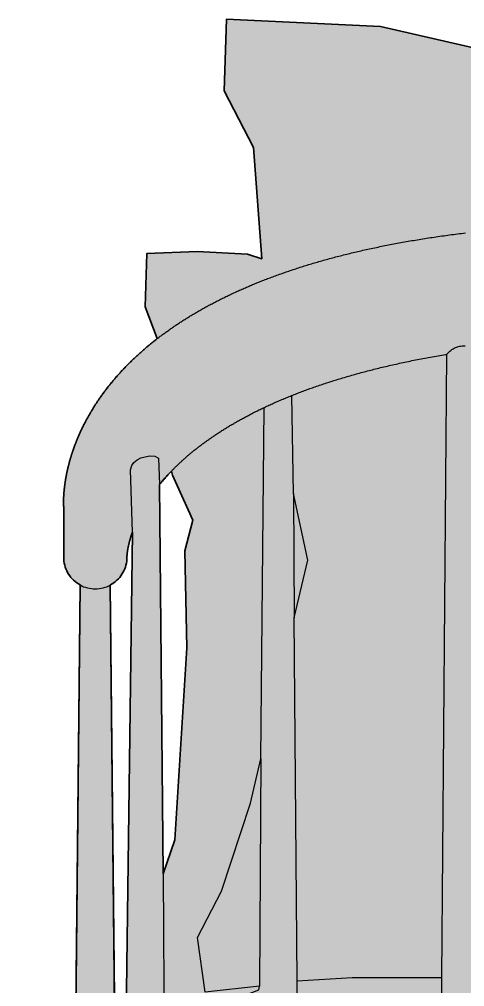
# Model space of a CAD drawing. Header units: millimetres. Extents: x 0 to 2215, y -1124 to 763.
# Drawn here: x 80.5 to 255.9, y -738 to -356.6 of the extents above; entities that cross this region are included whole.
import ezdxf

# ---------------------------------------------------------------- set-up
doc = ezdxf.new("R2010")
doc.units = ezdxf.units.MM
doc.layers.add('Blocks', color=7, linetype='Continuous')
doc.layers.add('Blocks$Fill', color=7, linetype='Continuous', true_color=0xffffff)
doc.layers.add('Blocks$Inner', color=7, linetype='Continuous', lineweight=25, true_color=0x007f00)
doc.layers.add('Blocks$Outline', color=7, linetype='Continuous', lineweight=35, true_color=0xff3f3f)

# ---------------------------------------------------------------- blocks, each defined once
blk = doc.blocks.new('Fly SC1 Sofa Back')
at = {"layer": 'Blocks$Fill'}
h = blk.add_hatch(color=256, dxfattribs=at)
h.paths.add_polyline_path([(877.12, 721.12), (876.15, 747.62), (846.97, 747.62), (816.94, 745.8), (753.54, 728.21), (698.24, 739.38), (617.11, 747.9), (541.28, 740.91), (516.28, 744.13), (460.7, 743.29), (440.45, 739.52), (418.11, 730.58), (396.04, 739.8), (372.58, 740.22), (334.88, 741.05), (276.64, 747.62), (222.76, 759.9), (162.08, 762.77), (161.24, 734.56), (172.79, 712.27), (176.02, 668.36), (170.34, 670.19), (150.59, 671.17), (130.65, 670.38), (130.1, 649.4), (134.81, 636.87), (134.5, 636.63), (131.02, 633.82), (128.03, 631.22), (125.22, 628.62), (122.59, 626.01), (120.14, 623.41), (117.85, 620.81), (115.72, 618.22), (113.75, 615.65), (111.93, 613.1), (110.26, 610.57), (108.72, 608.08), (107.31, 605.62), (106.03, 603.21), (104.87, 600.84), (103.73, 598.31), (102.73, 595.85), (101.84, 593.47), (101.01, 590.98), (100.3, 588.59), (99.67, 586.14), (99.15, 583.83), (98.75, 581.68), (98.42, 579.54), (98.17, 577.48), (98.01, 575.66), (97.92, 573.91), (97.89, 572.45), (97.91, 571.39), (97.94, 570.73), (97.94, 570.71), (97.94, 570.69), (97.95, 570.6), (97.95, 550.67), (97.97, 549.88), (98.05, 549.1), (98.17, 548.33), (98.34, 547.57), (98.56, 546.82), (98.82, 546.08), (99.13, 545.36), (99.49, 544.66), (99.89, 543.99), (100.33, 543.34), (100.81, 542.72), (101.33, 542.14), (101.88, 541.58), (102.47, 541.07), (103.08, 540.59), (103.73, 540.15), (104.41, 539.75), (104.49, 539.7), (101.44, 239.23), (80.51, 239.23), (80.48, 239.23), (80.5, 238.35), (80.53, 237.45), (80.6, 236.55), (80.69, 235.65), (80.8, 234.74), (80.94, 233.82), (81.12, 232.9), (81.32, 231.98), (81.54, 231.05), (81.8, 230.12), (82.09, 229.19), (82.41, 228.26), (82.76, 227.33), (83.13, 226.4), (83.54, 225.48), (83.98, 224.56), (84.45, 223.64), (84.95, 222.73), (85.49, 221.82), (86.05, 220.92), (86.64, 220.03), (87.27, 219.15), (87.92, 218.28), (88.61, 217.42), (89.32, 216.57), (90.06, 215.73), (90.83, 214.91), (92.45, 213.31), (93.3, 212.54), (94.18, 211.78), (95.08, 211.04), (96, 210.32), (96.95, 209.62), (97.92, 208.94), (98.91, 208.28), (99.91, 207.64), (100.94, 207.03), (101.99, 206.43), (103.05, 205.86), (104.12, 205.32), (105.21, 204.79), (106.31, 204.29), (107.43, 203.82), (108.55, 203.37), (109.68, 202.94), (110.82, 202.54), (111.97, 202.17), (113.12, 201.81), (114.28, 201.49), (115.44, 201.18), (116.6, 200.91), (117.76, 200.65), (118.93, 200.42), (120.09, 200.21), (121.25, 200.03), (122.4, 199.87), (123.55, 199.74), (124.7, 199.62), (125.84, 199.53), (126.97, 199.46), (128.09, 199.41), (129.21, 199.38), (130.31, 199.37), (157.7, 199.37), (169.5, 2.68), (169.52, 2.58), (169.53, 2.47), (169.55, 2.37), (169.57, 2.27), (169.6, 2.17), (169.63, 2.07), (169.66, 1.98), (169.7, 1.88), (169.74, 1.78), (169.78, 1.69), (169.83, 1.6), (169.88, 1.51), (169.93, 1.42), (169.99, 1.33), (170.04, 1.25), (170.11, 1.16), (170.17, 1.08), (170.24, 1), (170.31, 0.93), (170.38, 0.85), (170.45, 0.78), (170.53, 0.71), (170.61, 0.65), (170.69, 0.58), (170.77, 0.52), (170.86, 0.47), (170.95, 0.41), (171.04, 0.36), (171.13, 0.31), (171.22, 0.27), (171.32, 0.23), (171.41, 0.19), (171.51, 0.15), (171.61, 0.12), (171.71, 0.09), (171.81, 0.07), (171.91, 0.04), (172.01, 0.03), (172.11, 0.01), (172.21, 0), (172.32, -0.01), (172.42, -0.01), (172.52, -0.01), (172.63, -0.01), (172.73, 0), (182.62, 0), (190.89, 0), (192.52, 0), (192.62, -0.01), (192.72, -0.01), (192.83, -0.01), (192.93, -0.01), (193.03, 0), (193.13, 0.01), (193.24, 0.03), (193.34, 0.04), (193.44, 0.07), (193.54, 0.09), (193.64, 0.12), (193.74, 0.15), (193.83, 0.19), (193.93, 0.23), (194.02, 0.27), (194.12, 0.31), (194.21, 0.36), (194.3, 0.41), (194.39, 0.47), (194.47, 0.52), (194.56, 0.58), (194.64, 0.65), (194.72, 0.71), (194.79, 0.78), (194.87, 0.85), (194.94, 0.93), (195.01, 1), (195.08, 1.08), (195.14, 1.16), (195.2, 1.25), (195.26, 1.33), (195.32, 1.42), (195.37, 1.51), (195.42, 1.6), (195.46, 1.69), (195.51, 1.78), (195.55, 1.88), (195.58, 1.98), (195.62, 2.07), (195.65, 2.17), (195.67, 2.27), (195.69, 2.37), (195.71, 2.47), (195.73, 2.58), (195.74, 2.68), (195.75, 2.78), (195.75, 2.88), (207.54, 199.37), (230.2, 199.37), (241.99, 2.78), (242, 2.68), (242.01, 2.58), (242.03, 2.47), (242.04, 2.37), (242.07, 2.27), (242.09, 2.17), (242.12, 2.07), (242.16, 1.98), (242.19, 1.88), (242.23, 1.78), (242.28, 1.69), (242.32, 1.6), (242.37, 1.51), (242.42, 1.42), (242.48, 1.33), (242.54, 1.25), (242.6, 1.16), (242.66, 1.08), (242.73, 1), (242.8, 0.93), (242.87, 0.85), (242.95, 0.78), (243.02, 0.71), (243.1, 0.65), (243.18, 0.58), (243.27, 0.52), (243.35, 0.47), (243.44, 0.41), (243.53, 0.36), (243.62, 0.31), (243.71, 0.27), (243.81, 0.23), (243.9, 0.19), (244, 0.15), (244.1, 0.12), (244.2, 0.09), (244.3, 0.07), (244.4, 0.04), (244.5, 0.03), (244.6, 0.01), (244.71, 0), (244.81, -0.01), (244.91, -0.01), (245.02, -0.01), (245.12, -0.01), (245.22, 0), (255.12, 0), (263.38, 0), (265.01, 0), (265.11, -0.01), (265.22, -0.01), (265.32, -0.01), (265.42, -0.01), (265.52, 0), (265.63, 0.01), (265.73, 0.03), (265.83, 0.04), (265.93, 0.07), (266.03, 0.09), (266.13, 0.12), (266.23, 0.15), (266.33, 0.19), (266.42, 0.23), (266.52, 0.27), (266.61, 0.31), (266.7, 0.36), (266.79, 0.41), (266.88, 0.47), (266.96, 0.52), (267.05, 0.58), (267.13, 0.65), (267.21, 0.71), (267.29, 0.78), (267.36, 0.85), (267.43, 0.93), (267.5, 1), (267.57, 1.08), (267.63, 1.16), (267.7, 1.25), (267.75, 1.33), (267.81, 1.42), (267.86, 1.51), (267.91, 1.6), (267.96, 1.69), (268, 1.78), (268.04, 1.88), (268.08, 1.98), (268.11, 2.07), (268.14, 2.17), (268.16, 2.27), (268.19, 2.37), (268.21, 2.47), (268.22, 2.58), (268.23, 2.68), (268.24, 2.78), (280.04, 199.37), (752.99, 199.37), (764.79, 2.68), (764.8, 2.58), (764.82, 2.47), (764.84, 2.37), (764.86, 2.27), (764.89, 2.17), (764.92, 2.07), (764.95, 1.98), (764.99, 1.88), (765.03, 1.78), (765.07, 1.69), (765.11, 1.6), (765.16, 1.51), (765.22, 1.42), (765.27, 1.33), (765.33, 1.25), (765.39, 1.16), (765.46, 1.08), (765.52, 1), (765.59, 0.93), (765.66, 0.85), (765.74, 0.78), (765.82, 0.71), (765.89, 0.65), (765.98, 0.58), (766.06, 0.52), (766.15, 0.47), (766.23, 0.41), (766.32, 0.36), (766.41, 0.31), (766.51, 0.27), (766.6, 0.23), (766.7, 0.19), (766.79, 0.15), (766.89, 0.12), (766.99, 0.09), (767.09, 0.07), (767.19, 0.04), (767.3, 0.03), (767.4, 0.01), (767.5, 0), (767.6, -0.01), (767.71, -0.01), (767.81, -0.01), (767.91, -0.01), (768.02, 0), (777.91, 0), (786.17, 0), (787.8, 0), (787.91, -0.01), (788.01, -0.01), (788.11, -0.01), (788.22, -0.01), (788.32, 0), (788.42, 0.01), (788.52, 0.03), (788.62, 0.04), (788.73, 0.07), (788.83, 0.09), (788.92, 0.12), (789.02, 0.15), (789.12, 0.19), (789.22, 0.23), (789.31, 0.27), (789.4, 0.31), (789.49, 0.36), (789.58, 0.41), (789.67, 0.47), (789.76, 0.52), (789.84, 0.58), (789.92, 0.65), (790, 0.71), (790.08, 0.78), (790.15, 0.85), (790.23, 0.93), (790.3, 1), (790.36, 1.08), (790.43, 1.16), (790.49, 1.25), (790.55, 1.33), (790.6, 1.42), (790.65, 1.51), (790.7, 1.6), (790.75, 1.69), (790.79, 1.78), (790.83, 1.88), (790.87, 1.98), (790.9, 2.07), (790.93, 2.17), (790.96, 2.27), (790.98, 2.37), (791, 2.47), (791.02, 2.58), (791.03, 2.68), (791.04, 2.78), (802.83, 199.37), (826.4, 199.37), (838.2, 2.68), (838.22, 2.58), (838.23, 2.47), (838.25, 2.37), (838.27, 2.27), (838.3, 2.17), (838.33, 2.07), (838.36, 1.98), (838.4, 1.88), (838.44, 1.78), (838.48, 1.69), (838.53, 1.6), (838.58, 1.51), (838.63, 1.42), (838.68, 1.33), (838.74, 1.25), (838.8, 1.16), (838.87, 1.08), (838.94, 1), (839.01, 0.93), (839.08, 0.85), (839.15, 0.78), (839.23, 0.71), (839.31, 0.65), (839.39, 0.58), (839.47, 0.52), (839.56, 0.47), (839.65, 0.41), (839.74, 0.36), (839.83, 0.31), (839.92, 0.27), (840.02, 0.23), (840.11, 0.19), (840.21, 0.15), (840.31, 0.12), (840.41, 0.09), (840.51, 0.07), (840.61, 0.04), (840.71, 0.03), (840.81, 0.01), (840.91, 0), (841.02, -0.01), (841.12, -0.01), (841.22, -0.01), (841.33, -0.01), (841.43, 0), (843.06, 0), (859.59, 0), (861.22, 0), (861.32, -0.01), (861.42, -0.01), (861.53, -0.01), (861.63, -0.01), (861.73, 0), (861.83, 0.01), (861.94, 0.03), (862.04, 0.04), (862.14, 0.07), (862.24, 0.09), (862.34, 0.12), (862.44, 0.15), (862.53, 0.19), (862.63, 0.23), (862.72, 0.27), (862.82, 0.31), (862.91, 0.36), (863, 0.41), (863.08, 0.47), (863.17, 0.52), (863.25, 0.58), (863.34, 0.65), (863.42, 0.71), (863.49, 0.78), (863.57, 0.85), (863.64, 0.93), (863.71, 1), (863.78, 1.08), (863.84, 1.16), (863.9, 1.25), (863.96, 1.33), (864.02, 1.42), (864.07, 1.51), (864.12, 1.6), (864.16, 1.69), (864.21, 1.78), (864.25, 1.88), (864.28, 1.98), (864.31, 2.07), (864.34, 2.17), (864.37, 2.27), (864.39, 2.37), (864.41, 2.47), (864.43, 2.58), (864.44, 2.68), (864.45, 2.78), (864.45, 2.88), (876.24, 199.37), (904.94, 199.41), (906.07, 199.46), (907.2, 199.53), (908.34, 199.62), (909.48, 199.74), (910.64, 199.87), (911.79, 200.03), (912.95, 200.21), (914.11, 200.42), (915.27, 200.65), (916.43, 200.91), (917.6, 201.18), (918.76, 201.49), (919.91, 201.81), (921.07, 202.17), (922.21, 202.54), (923.35, 202.94), (924.49, 203.37), (925.61, 203.82), (926.72, 204.29), (927.83, 204.79), (928.91, 205.32), (929.99, 205.86), (931.05, 206.43), (932.1, 207.03), (933.12, 207.64), (934.13, 208.28), (935.12, 208.94), (936.09, 209.62), (937.03, 210.32), (937.96, 211.04), (938.86, 211.78), (939.73, 212.54), (940.58, 213.31), (941.41, 214.1), (942.21, 214.91), (942.98, 215.73), (943.72, 216.57), (944.43, 217.42), (945.11, 218.28), (945.77, 219.15), (946.39, 220.03), (946.99, 220.92), (947.55, 221.82), (948.08, 222.73), (948.58, 223.64), (949.05, 224.56), (949.49, 225.48), (949.9, 226.4), (950.28, 227.33), (950.63, 228.26), (950.95, 229.19), (951.23, 230.12), (951.49, 231.05), (951.72, 231.98), (951.92, 232.9), (952.09, 233.82), (952.24, 234.74), (952.35, 235.65), (952.44, 236.55), (952.5, 237.45), (952.54, 238.35), (952.55, 239.23), (931.6, 239.23), (928.54, 539.7), (928.63, 539.75), (929.31, 540.15), (929.95, 540.59), (930.57, 541.07), (931.16, 541.58), (931.71, 542.14), (932.23, 542.72), (932.71, 543.34), (933.15, 543.99), (933.55, 544.66), (933.9, 545.36), (934.21, 546.08), (934.48, 546.82), (934.7, 547.57), (934.87, 548.33), (934.99, 549.1), (935.06, 549.88), (935.09, 550.67), (935.09, 570.61), (935.11, 570.97), (935.14, 571.68), (935.14, 572.94), (935.1, 574.37), (935, 576.09), (934.83, 577.85), (934.56, 579.95), (934.21, 582.13), (933.78, 584.32), (933.24, 586.66), (932.58, 589.13), (931.91, 591.36), (931.06, 593.86), (930.15, 596.26), (929.12, 598.73), (927.97, 601.26), (926.67, 603.86), (925.36, 606.29), (923.91, 608.76), (922.34, 611.26), (920.62, 613.79), (918.76, 616.35), (916.75, 618.92), (914.58, 621.52), (912.25, 624.12), (909.74, 626.72), (907.07, 629.33), (904.21, 631.93), (901.17, 634.52), (897.93, 637.1), (894.5, 639.65), (890.86, 642.18), (886.65, 644.91), (882.18, 647.59), (877.45, 650.23), (872.02, 653.02), (866.25, 655.73), (860.15, 658.37), (857.71, 659.36), (866.24, 696.65), (873.65, 713.92), (876.12, 719.4), (876.53, 720.22), (876.84, 720.79), (876.9, 720.89), (876.96, 720.98), (877, 721.04), (877.02, 721.07), (877.03, 721.08), (877.04, 721.09), (877.05, 721.1), (877.05, 721.1), (877.05, 721.1), (877.05, 721.1), (877.06, 721.1), (877.06, 721.1), (877.06, 721.1), (877.06, 721.1), (877.06, 721.1), (877.06, 721.1), (877.06, 721.11), (877.06, 721.11), (877.06, 721.11), (877.07, 721.11), (877.07, 721.11), (877.07, 721.11), (877.07, 721.11), (877.07, 721.11), (877.07, 721.11), (877.07, 721.11), (877.08, 721.11), (877.08, 721.11), (877.08, 721.12), (877.08, 721.12), (877.08, 721.12), (877.08, 721.12), (877.08, 721.12), (877.08, 721.12), (877.09, 721.12), (877.09, 721.12), (877.09, 721.12), (877.09, 721.12), (877.09, 721.12), (877.09, 721.12), (877.09, 721.12), (877.09, 721.12), (877.09, 721.12), (877.1, 721.12), (877.1, 721.12), (877.1, 721.12), (877.1, 721.12), (877.1, 721.12), (877.1, 721.12), (877.1, 721.12), (877.1, 721.12), (877.1, 721.12), (877.1, 721.12), (877.1, 721.12), (877.1, 721.12), (877.11, 721.12), (877.11, 721.12), (877.11, 721.12), (877.11, 721.12), (877.11, 721.12)], flags=0)
h.paths.add_polyline_path([(894.25, 239.23), (859.31, 239.23), (859.47, 241.59), (879.74, 248.41), (894.37, 263.21)], flags=0)
h.paths.add_polyline_path([(910.17, 550.68), (910.17, 550.68), (910.17, 550.67), (910.2, 549.88), (910.27, 549.1), (910.39, 548.33), (910.56, 547.57), (910.78, 546.82), (911.05, 546.08), (911.36, 545.36), (911.71, 544.66), (912.11, 543.99), (912.55, 543.34), (913.03, 542.72), (913.55, 542.14), (914.1, 541.58), (914.69, 541.07), (915.31, 540.59), (915.96, 540.15), (916.63, 539.75), (916.72, 539.7), (913.66, 239.23), (912.18, 239.23), (908.04, 560.6), (908.52, 559.15), (908.98, 557.58), (909.32, 556.26), (909.59, 555.06), (909.8, 553.99), (909.96, 552.99), (910.07, 552.09), (910.14, 551.4), (910.16, 550.99), (910.17, 550.76), (910.17, 550.74), (910.17, 550.73), (910.17, 550.7)], flags=0)
h.paths.add_polyline_path([(857.3, 529.95), (856.12, 609.72), (861.49, 607.06), (866.22, 604.5), (870.28, 602.13), (874.09, 599.74), (877.64, 597.34), (880.95, 594.92), (883.76, 592.73), (886.38, 590.53), (888.83, 588.35), (891.1, 586.18), (893.2, 584.03), (895.14, 581.9), (896.93, 579.8), (897.27, 579.39), (897.41, 579.23), (895.22, 354.96), (880.11, 369.51), (879.98, 373.56), (891.73, 372.65), (894.11, 374.05), (892.29, 392.48), (888.52, 406.45), (875.67, 435.22), (863.8, 498.75), (858.49, 527.1)], flags=0)
h.paths.add_polyline_path([(116.32, 539.7), (116.41, 539.75), (117.08, 540.15), (117.73, 540.59), (118.35, 541.07), (118.93, 541.58), (119.49, 542.14), (120.01, 542.72), (120.48, 543.34), (120.92, 543.99), (121.32, 544.66), (121.68, 545.36), (121.99, 546.08), (122.25, 546.82), (122.47, 547.57), (122.64, 548.33), (122.77, 549.1), (122.84, 549.88), (122.86, 550.67), (122.86, 550.68), (122.86, 550.71), (122.86, 550.73), (122.86, 550.74), (122.88, 551.05), (122.92, 551.59), (123, 552.34), (123.14, 553.39), (123.33, 554.46), (123.58, 555.7), (123.92, 557.09), (124.31, 558.48), (124.79, 559.99), (124.93, 560.42), (125, 560.57), (120.85, 239.23), (119.38, 239.23)], flags=0)
h.paths.add_polyline_path([(140.46, 584.67), (140.82, 583.01), (148.82, 565.24), (145.66, 553.19), (146.41, 514.91), (141.79, 439.22), (137.16, 425.81), (135.66, 579.34), (135.94, 579.59), (136.11, 579.8), (137.9, 581.9), (139.84, 584.03), (140.25, 584.46)], flags=0)
h.paths.add_polyline_path([(138.52, 259.53), (149.77, 248.24), (173.87, 240.94), (173.72, 239.23), (138.79, 239.23)], flags=0)
at = {"layer": 'Blocks$Inner'}
for p, q in [((188.53, 575.82), (188.82, 526.84)), ((122.86, 550.74), (122.86, 550.76)), ((101.44, 239.23), (104.49, 539.7)), ((119.38, 239.23), (116.32, 539.7)), ((245.94, 239.23), (247, 384.96))]:
    blk.add_line(p, q, dxfattribs=at)
for points in [[(134.81, 636.87), (130.1, 649.4), (130.65, 670.38), (150.59, 671.17), (170.34, 670.19), (176.02, 668.36), (172.79, 712.27), (161.24, 734.56), (162.08, 762.77), (222.76, 759.9), (276.64, 747.62), (334.88, 741.05), (372.58, 740.22), (396.04, 739.8), (418.11, 730.58), (440.45, 739.52), (460.7, 743.29), (516.28, 744.13), (541.28, 740.91), (617.11, 747.9)], [(97.94, 570.75), (97.94, 570.77), (97.94, 570.79), (97.93, 570.81), (97.93, 570.83), (97.93, 570.86), (97.93, 570.89), (97.93, 570.91), (97.93, 570.94), (97.92, 570.97), (97.92, 571.01), (97.92, 571.04), (97.92, 571.07), (97.92, 571.11), (97.92, 571.14), (97.92, 571.18), (97.91, 571.22), (97.91, 571.26), (97.91, 571.3), (97.91, 571.35), (97.91, 571.39), (97.91, 571.43), (97.9, 571.48), (97.9, 571.53), (97.9, 571.58), (97.9, 571.63), (97.9, 571.68), (97.9, 571.73), (97.9, 571.78), (97.9, 571.84), (97.9, 571.89), (97.89, 571.95), (97.89, 572.01), (97.89, 572.07), (97.89, 572.13), (97.89, 572.19), (97.89, 572.25), (97.89, 572.32), (97.89, 572.38), (97.89, 572.45), (97.89, 572.51), (97.89, 572.58), (97.89, 572.65), (97.89, 572.72), (97.89, 572.8), (97.89, 572.87), (97.89, 572.94), (97.9, 573.02), (97.9, 573.09), (97.9, 573.17), (97.9, 573.25), (97.9, 573.33), (97.9, 573.41), (97.9, 573.49), (97.91, 573.57), (97.91, 573.66), (97.91, 573.74), (97.91, 573.83), (97.92, 573.91), (97.92, 574), (97.92, 574.09), (97.93, 574.18), (97.93, 574.27), (97.94, 574.37), (97.94, 574.46), (97.94, 574.55), (97.95, 574.65), (97.95, 574.75), (97.96, 574.84), (97.96, 574.94), (97.97, 575.04), (97.98, 575.14), (97.98, 575.24), (97.99, 575.35), (98, 575.45), (98, 575.55), (98.01, 575.66), (98.02, 575.77), (98.02, 575.87), (98.03, 575.98), (98.04, 576.09), (98.05, 576.2), (98.06, 576.31), (98.07, 576.43), (98.08, 576.54), (98.09, 576.65), (98.1, 576.77), (98.11, 576.88), (98.12, 577), (98.13, 577.12), (98.14, 577.24), (98.15, 577.36), (98.17, 577.48), (98.18, 577.6), (98.19, 577.73), (98.21, 577.85), (98.22, 577.97), (98.23, 578.1), (98.25, 578.23), (98.26, 578.35), (98.28, 578.48), (98.29, 578.61), (98.31, 578.74), (98.33, 578.87), (98.34, 579), (98.36, 579.14), (98.38, 579.27), (98.4, 579.41), (98.42, 579.54), (98.43, 579.68), (98.45, 579.81), (98.47, 579.95), (98.49, 580.09), (98.51, 580.23), (98.53, 580.37), (98.56, 580.51), (98.58, 580.66), (98.6, 580.8), (98.62, 580.94), (98.65, 581.09), (98.67, 581.23), (98.7, 581.38), (98.72, 581.53), (98.75, 581.68), (98.77, 581.82), (98.8, 581.97), (98.82, 582.13), (98.85, 582.28), (98.88, 582.43), (98.91, 582.58), (98.94, 582.74), (98.97, 582.89), (99, 583.05), (99.03, 583.2), (99.06, 583.36), (99.09, 583.52), (99.12, 583.67), (99.15, 583.83), (99.19, 583.99), (99.22, 584.15), (99.25, 584.32), (99.29, 584.48), (99.32, 584.64), (99.36, 584.81), (99.4, 584.97), (99.43, 585.14), (99.47, 585.3), (99.51, 585.47), (99.55, 585.64), (99.59, 585.8), (99.63, 585.97), (99.67, 586.14), (99.71, 586.31), (99.75, 586.48), (99.79, 586.66), (99.84, 586.83), (99.88, 587), (99.92, 587.17), (99.97, 587.35), (100.02, 587.52), (100.06, 587.7), (100.11, 587.88), (100.16, 588.05), (100.2, 588.23), (100.25, 588.41), (100.3, 588.59), (100.35, 588.77), (100.4, 588.95), (100.46, 589.13), (100.51, 589.31), (100.56, 589.5), (100.61, 589.68), (100.67, 589.86), (100.72, 590.05), (100.78, 590.23), (100.84, 590.42), (100.89, 590.6), (100.95, 590.79), (101.01, 590.98), (101.07, 591.17), (101.13, 591.36), (101.19, 591.54), (101.25, 591.73), (101.32, 591.92), (101.38, 592.12), (101.44, 592.31), (101.51, 592.5), (101.57, 592.69), (101.64, 592.89), (101.71, 593.08), (101.77, 593.27), (101.84, 593.47), (101.91, 593.67), (101.98, 593.86), (102.05, 594.06), (102.12, 594.26), (102.2, 594.45), (102.27, 594.65), (102.34, 594.85), (102.42, 595.05), (102.49, 595.25), (102.57, 595.45), (102.65, 595.65), (102.73, 595.85), (102.81, 596.06), (102.89, 596.26), (102.97, 596.46), (103.05, 596.67), (103.13, 596.87), (103.21, 597.07), (103.3, 597.28), (103.38, 597.48), (103.47, 597.69), (103.56, 597.9), (103.64, 598.1), (103.73, 598.31), (103.82, 598.52), (103.91, 598.73), (104.01, 598.94), (104.1, 599.15), (104.19, 599.36), (104.28, 599.57), (104.38, 599.78), (104.48, 599.99), (104.57, 600.2), (104.67, 600.41), (104.77, 600.63), (104.87, 600.84), (104.97, 601.05), (105.07, 601.26), (105.17, 601.48), (105.28, 601.69), (105.38, 601.91), (105.49, 602.12), (105.59, 602.34), (105.7, 602.56), (105.81, 602.77), (105.92, 602.99), (106.03, 603.21), (106.14, 603.42), (106.25, 603.64), (106.37, 603.86), (106.48, 604.08), (106.6, 604.3), (106.71, 604.52), (106.83, 604.74), (106.95, 604.96), (107.07, 605.18), (107.19, 605.4), (107.31, 605.62), (107.43, 605.84), (107.56, 606.07), (107.68, 606.29), (107.81, 606.51), (107.93, 606.73), (108.06, 606.96), (108.19, 607.18), (108.32, 607.41), (108.45, 607.63), (108.58, 607.85), (108.72, 608.08), (108.85, 608.3), (108.99, 608.53), (109.12, 608.76), (109.26, 608.98), (109.4, 609.21), (109.54, 609.44), (109.68, 609.66), (109.82, 609.89), (109.97, 610.12), (110.11, 610.34), (110.26, 610.57), (110.4, 610.8), (110.55, 611.03), (110.7, 611.26), (110.85, 611.49), (111, 611.72), (111.15, 611.95), (111.31, 612.18), (111.46, 612.41), (111.62, 612.64), (111.77, 612.87), (111.93, 613.1), (112.09, 613.33), (112.25, 613.56), (112.41, 613.79), (112.58, 614.02), (112.74, 614.25), (112.91, 614.49), (113.07, 614.72), (113.24, 614.95), (113.41, 615.18), (113.58, 615.42), (113.75, 615.65), (113.93, 615.88), (114.1, 616.11), (114.28, 616.35), (114.45, 616.58), (114.63, 616.81), (114.81, 617.05), (114.99, 617.28), (115.17, 617.52), (115.35, 617.75), (115.54, 617.99), (115.72, 618.22), (115.91, 618.45), (116.1, 618.69), (116.29, 618.92), (116.48, 619.16), (116.67, 619.39), (116.86, 619.63), (117.06, 619.87), (117.25, 620.1), (117.45, 620.34), (117.65, 620.57), (117.85, 620.81), (118.05, 621.04), (118.25, 621.28), (118.46, 621.52), (118.66, 621.75), (118.87, 621.99), (119.08, 622.22), (119.29, 622.46), (119.5, 622.7), (119.71, 622.93), (119.92, 623.17), (120.14, 623.41), (120.35, 623.64), (120.57, 623.88), (120.79, 624.12), (121.01, 624.35), (121.23, 624.59), (121.46, 624.83), (121.68, 625.07), (121.91, 625.3), (122.13, 625.54), (122.36, 625.78), (122.59, 626.01), (122.83, 626.25), (123.06, 626.49), (123.29, 626.72), (123.53, 626.96), (123.77, 627.2), (124.01, 627.44), (124.25, 627.67), (124.49, 627.91), (124.73, 628.15), (124.98, 628.38), (125.22, 628.62), (125.47, 628.86), (125.72, 629.09), (125.97, 629.33), (126.22, 629.57), (126.48, 629.8), (126.73, 630.04), (126.99, 630.28), (127.25, 630.51), (127.51, 630.75), (127.77, 630.99), (128.03, 631.22), (128.29, 631.46), (128.56, 631.7), (128.83, 631.93), (129.1, 632.17), (129.37, 632.4), (129.64, 632.64), (129.91, 632.88), (130.19, 633.11), (130.46, 633.35), (130.74, 633.58), (131.02, 633.82), (131.3, 634.05), (131.59, 634.29), (131.87, 634.52), (132.16, 634.76), (132.44, 634.99), (132.73, 635.23), (133.02, 635.46), (133.32, 635.7), (133.61, 635.93), (133.91, 636.16), (134.2, 636.4), (134.5, 636.63), (134.81, 636.87), (135.11, 637.1), (135.41, 637.33), (135.72, 637.56), (136.02, 637.8), (136.33, 638.03), (136.64, 638.26), (136.95, 638.49), (137.27, 638.73), (137.58, 638.96), (137.9, 639.19), (138.22, 639.42), (138.54, 639.65), (138.86, 639.88), (139.19, 640.12), (139.51, 640.35), (139.84, 640.58), (140.17, 640.81), (140.5, 641.04), (140.83, 641.27), (141.17, 641.5), (141.5, 641.73), (141.84, 641.95), (142.18, 642.18), (142.52, 642.41), (142.86, 642.64), (143.21, 642.87), (143.55, 643.1), (143.9, 643.32), (144.25, 643.55), (144.6, 643.78), (144.96, 644), (145.31, 644.23), (145.67, 644.46), (146.03, 644.68), (146.39, 644.91), (146.75, 645.13), (147.11, 645.36), (147.48, 645.58), (147.85, 645.81), (148.22, 646.03), (148.59, 646.26), (148.96, 646.48), (149.34, 646.7), (149.71, 646.93), (150.09, 647.15), (150.47, 647.37), (150.85, 647.59), (151.24, 647.81), (151.62, 648.03), (152.01, 648.25), (152.4, 648.48), (152.79, 648.7), (153.19, 648.91), (153.58, 649.13), (153.98, 649.35), (154.38, 649.57), (154.78, 649.79), (155.18, 650.01), (155.59, 650.23), (155.99, 650.44), (156.4, 650.66), (156.81, 650.88), (157.22, 651.09), (157.64, 651.31), (158.05, 651.52), (158.47, 651.74), (158.89, 651.95), (159.31, 652.16), (159.74, 652.38), (160.16, 652.59), (160.59, 652.8), (161.02, 653.02), (161.45, 653.23), (161.88, 653.44), (162.32, 653.65), (162.76, 653.86), (163.2, 654.07), (163.64, 654.28), (164.08, 654.49), (164.53, 654.7), (164.97, 654.9), (165.42, 655.11), (165.87, 655.32), (166.33, 655.53), (166.78, 655.73), (167.24, 655.94), (167.7, 656.14), (168.16, 656.35), (168.62, 656.55), (169.09, 656.76), (169.56, 656.96), (170.03, 657.16), (170.5, 657.36), (170.97, 657.57), (171.45, 657.77), (171.92, 657.97), (172.4, 658.17), (172.88, 658.37), (173.37, 658.57), (173.85, 658.76), (174.34, 658.96), (174.83, 659.16), (175.32, 659.36), (175.82, 659.55), (176.32, 659.75), (176.81, 659.94), (177.31, 660.14), (177.82, 660.33), (178.32, 660.53), (178.83, 660.72), (179.34, 660.91), (179.85, 661.1), (180.36, 661.29), (180.88, 661.49), (181.39, 661.68), (181.91, 661.86), (182.44, 662.05), (182.96, 662.24), (183.48, 662.43), (184.01, 662.62), (184.54, 662.8), (185.08, 662.99), (185.61, 663.17), (186.15, 663.36), (186.69, 663.54), (187.23, 663.73), (187.77, 663.91), (188.32, 664.09), (188.86, 664.27), (189.41, 664.45), (189.97, 664.63), (190.52, 664.81), (191.08, 664.99), (191.64, 665.17), (192.2, 665.35), (192.76, 665.52), (193.33, 665.7), (193.89, 665.87), (194.46, 666.05), (195.04, 666.22), (195.61, 666.4), (196.19, 666.57), (196.77, 666.74), (197.35, 666.91), (197.93, 667.08), (198.52, 667.25), (199.11, 667.42), (199.7, 667.59), (200.29, 667.76), (200.88, 667.92), (201.48, 668.09), (202.08, 668.25), (202.68, 668.42), (203.29, 668.58), (203.89, 668.75), (204.5, 668.91), (205.11, 669.07), (205.73, 669.23), (206.34, 669.39), (206.96, 669.55), (207.58, 669.71), (208.2, 669.87), (208.83, 670.02), (209.46, 670.18), (210.09, 670.34), (210.72, 670.49), (211.35, 670.64), (211.99, 670.8), (212.63, 670.95), (213.27, 671.1), (213.91, 671.25), (214.56, 671.4), (215.21, 671.55), (215.86, 671.7), (216.51, 671.85), (217.17, 671.99), (217.83, 672.14), (218.49, 672.29), (219.15, 672.43), (219.82, 672.57), (220.49, 672.72), (221.16, 672.86), (221.83, 673), (222.51, 673.14), (223.18, 673.28), (223.86, 673.42), (224.55, 673.55), (225.23, 673.69), (225.92, 673.82), (226.61, 673.96), (227.3, 674.09), (228, 674.23), (228.7, 674.36), (229.4, 674.49), (230.1, 674.62), (230.8, 674.75), (231.51, 674.88), (232.22, 675.01), (232.93, 675.13), (233.65, 675.26), (234.37, 675.38), (235.09, 675.51), (235.81, 675.63), (236.53, 675.75), (237.26, 675.87), (237.99, 675.99), (238.72, 676.11), (239.46, 676.23), (240.2, 676.35), (240.94, 676.46), (241.68, 676.58), (242.43, 676.69), (243.17, 676.81), (243.93, 676.92), (244.68, 677.03), (245.43, 677.14), (246.19, 677.25), (246.95, 677.36), (247.72, 677.47), (248.48, 677.58), (249.25, 677.68), (250.02, 677.79), (250.8, 677.89), (251.57, 677.99), (252.35, 678.09), (253.14, 678.2), (253.92, 678.3), (254.71, 678.39), (255.5, 678.49), (256.29, 678.59)], [(135.66, 579.34), (135.94, 579.59), (136.11, 579.8), (136.28, 580.01), (136.45, 580.22), (136.63, 580.43), (136.8, 580.64), (136.98, 580.85), (137.16, 581.06), (137.34, 581.27), (137.53, 581.48), (137.71, 581.69), (137.9, 581.9), (138.08, 582.11), (138.27, 582.33), (138.46, 582.54), (138.65, 582.75), (138.85, 582.96), (139.04, 583.18), (139.24, 583.39), (139.44, 583.6), (139.64, 583.82), (139.84, 584.03), (140.04, 584.24), (140.25, 584.46), (140.46, 584.67), (140.66, 584.89), (140.87, 585.1), (141.08, 585.32), (141.29, 585.53), (141.51, 585.75), (141.72, 585.96), (141.94, 586.18), (142.16, 586.4), (142.38, 586.61), (142.6, 586.83), (142.83, 587.05), (143.05, 587.26), (143.28, 587.48), (143.51, 587.7), (143.74, 587.92), (143.98, 588.13), (144.21, 588.35), (144.45, 588.57), (144.69, 588.79), (144.93, 589), (145.17, 589.22), (145.41, 589.44), (145.66, 589.66), (145.9, 589.88), (146.15, 590.1), (146.4, 590.32), (146.65, 590.53), (146.91, 590.75), (147.16, 590.97), (147.42, 591.19), (147.68, 591.41), (147.94, 591.63), (148.21, 591.85), (148.47, 592.07), (148.74, 592.29), (149.01, 592.51), (149.28, 592.73), (149.55, 592.95), (149.82, 593.17), (150.1, 593.39), (150.38, 593.6), (150.66, 593.82), (150.94, 594.04), (151.22, 594.26), (151.51, 594.48), (151.8, 594.7), (152.09, 594.92), (152.38, 595.14), (152.67, 595.36), (152.97, 595.58), (153.26, 595.8), (153.56, 596.02), (153.86, 596.24), (154.17, 596.46), (154.47, 596.68), (154.78, 596.9), (155.09, 597.12), (155.4, 597.34), (155.71, 597.56), (156.03, 597.77), (156.34, 597.99), (156.66, 598.21), (156.98, 598.43), (157.31, 598.65), (157.63, 598.87), (157.96, 599.09), (158.29, 599.31), (158.62, 599.52), (158.95, 599.74), (159.29, 599.96), (159.62, 600.18), (159.96, 600.4), (160.3, 600.61), (160.65, 600.83), (160.99, 601.05), (161.34, 601.27), (161.69, 601.48), (162.04, 601.7), (162.4, 601.92), (162.75, 602.13), (163.11, 602.35), (163.47, 602.57), (163.84, 602.78), (164.2, 603), (164.57, 603.21), (164.94, 603.43), (165.31, 603.65), (165.68, 603.86), (166.06, 604.07), (166.44, 604.29), (166.82, 604.5), (167.2, 604.72), (167.58, 604.93), (167.97, 605.15), (168.36, 605.36), (168.75, 605.57), (169.14, 605.79), (169.54, 606), (169.94, 606.21), (170.34, 606.42), (170.74, 606.63), (171.14, 606.85), (171.55, 607.06), (171.96, 607.27), (172.37, 607.48), (172.79, 607.69), (173.2, 607.9), (173.62, 608.11), (174.04, 608.32), (174.46, 608.53), (174.89, 608.74), (175.32, 608.95), (175.75, 609.15), (176.18, 609.36), (176.61, 609.57), (177.05, 609.78), (177.49, 609.98), (177.93, 610.19), (178.38, 610.4), (178.82, 610.6), (179.27, 610.81), (179.72, 611.01), (180.18, 611.22), (180.63, 611.42), (181.09, 611.63), (181.55, 611.83), (182.02, 612.03), (182.48, 612.24), (182.95, 612.44), (183.42, 612.64), (183.9, 612.84), (184.37, 613.04), (184.85, 613.24), (185.33, 613.44), (185.81, 613.64), (186.3, 613.84), (186.79, 614.04), (187.28, 614.24), (187.77, 614.44), (188.27, 614.63), (188.76, 614.83), (189.26, 615.03), (189.77, 615.22), (190.27, 615.42), (190.78, 615.61), (191.29, 615.81), (191.81, 616), (192.32, 616.2), (192.84, 616.39), (193.36, 616.58), (193.89, 616.77), (194.41, 616.97), (194.94, 617.16), (195.47, 617.35), (196.01, 617.54), (196.54, 617.73), (197.08, 617.91), (197.62, 618.1), (198.17, 618.29), (198.72, 618.48), (199.27, 618.66), (199.82, 618.85), (200.37, 619.04), (200.93, 619.22), (201.49, 619.4), (202.05, 619.59), (202.62, 619.77), (203.19, 619.95), (203.76, 620.13), (204.33, 620.32), (204.91, 620.5), (205.49, 620.68), (206.07, 620.86), (206.66, 621.03), (207.24, 621.21), (207.83, 621.39), (208.43, 621.57), (209.02, 621.74), (209.62, 621.92), (210.22, 622.09), (210.83, 622.27), (211.43, 622.44), (212.04, 622.61), (212.65, 622.79), (213.27, 622.96), (213.89, 623.13), (214.51, 623.3), (215.13, 623.47), (215.76, 623.64), (216.39, 623.8), (217.02, 623.97), (217.65, 624.14), (218.29, 624.3), (218.93, 624.47), (219.58, 624.63), (220.22, 624.8), (220.87, 624.96), (221.52, 625.12), (222.18, 625.28), (222.84, 625.44), (223.5, 625.6), (224.16, 625.76), (224.83, 625.92), (225.5, 626.08), (226.17, 626.23), (226.85, 626.39), (227.52, 626.54), (228.21, 626.7), (228.89, 626.85), (229.58, 627), (230.27, 627.16), (230.96, 627.31), (231.66, 627.46), (232.35, 627.61), (233.06, 627.75), (233.76, 627.9), (234.47, 628.05), (235.18, 628.19), (235.89, 628.34), (236.61, 628.48), (237.33, 628.63), (238.06, 628.77), (238.78, 628.91), (239.51, 629.05), (240.24, 629.19), (240.98, 629.33), (241.72, 629.47), (242.46, 629.61), (243.2, 629.74), (243.95, 629.88), (244.7, 630.01), (245.45, 630.15), (246.21, 630.28), (246.97, 630.41), (247.73, 630.54), (248.5, 630.67), (248.94, 630.74), (249.29, 631.16), (249.66, 631.55), (250.06, 631.92), (250.49, 632.26), (250.93, 632.58), (251.39, 632.86), (251.87, 633.12), (252.36, 633.35), (252.87, 633.55), (253.39, 633.71), (253.92, 633.84), (254.45, 633.94), (254.99, 634.01), (255.53, 634.04), (256.08, 634.04)], [(191.66, 239.23), (189.89, 383.67), (211.56, 385.03), (247, 384.96), (248.94, 630.74)], [(189.89, 383.67), (188.82, 526.84), (194.16, 549.51), (188.53, 575.82), (187.87, 614.48)], [(175.59, 471.15), (175.04, 381.6), (153.64, 379.26), (150.71, 400.77), (160.07, 419.06), (171.52, 453.7), (175.59, 471.15), (176.92, 609.72)], [(120.85, 239.23), (125, 560.57), (124.22, 585.12), (124.82, 586.83), (125.54, 588.03), (126.84, 589.06), (128.32, 589.83), (130.07, 590.33), (131.8, 590.67), (133.85, 590.54), (135.31, 589.68), (135.66, 579.34), (137.16, 425.81), (137.57, 358.56)], [(137.16, 425.81), (141.79, 439.22), (146.41, 514.91), (145.66, 553.19), (148.82, 565.24), (140.82, 583.01), (140.46, 584.67)], [(97.94, 570.73), (97.94, 570.7), (97.94, 570.68), (97.94, 570.65), (97.95, 570.63), (97.95, 570.6), (97.95, 550.67), (97.97, 549.88), (98.05, 549.1), (98.17, 548.33), (98.34, 547.57), (98.56, 546.82), (98.82, 546.08), (99.13, 545.36), (99.49, 544.66), (99.89, 543.99), (100.33, 543.34), (100.81, 542.72), (101.33, 542.14), (101.88, 541.58), (102.47, 541.07), (103.08, 540.59), (103.73, 540.15), (104.41, 539.75), (105.1, 539.39), (105.82, 539.08), (106.56, 538.82), (107.31, 538.6), (108.07, 538.43), (108.85, 538.31), (109.62, 538.23), (110.41, 538.21), (111.19, 538.23), (111.97, 538.31), (112.74, 538.43), (113.5, 538.6), (114.26, 538.82), (114.99, 539.08), (115.71, 539.39), (116.41, 539.75), (117.08, 540.15), (117.73, 540.59), (118.35, 541.07), (118.93, 541.58), (119.49, 542.14), (120.01, 542.72), (120.48, 543.34), (120.92, 543.99), (121.32, 544.66), (121.68, 545.36), (121.99, 546.08), (122.25, 546.82), (122.47, 547.57), (122.64, 548.33), (122.77, 549.1), (122.84, 549.88), (122.86, 550.67)], [(122.87, 550.81), (122.87, 550.83), (122.87, 550.86), (122.87, 550.88), (122.87, 550.91), (122.87, 550.93), (122.87, 550.96), (122.87, 550.99), (122.88, 551.02), (122.88, 551.05), (122.88, 551.08), (122.88, 551.12), (122.88, 551.16), (122.89, 551.19), (122.89, 551.23), (122.89, 551.27), (122.89, 551.31), (122.9, 551.35), (122.9, 551.4), (122.9, 551.44), (122.91, 551.49), (122.91, 551.54), (122.92, 551.59), (122.92, 551.64), (122.93, 551.69), (122.93, 551.74), (122.94, 551.8), (122.94, 551.85), (122.95, 551.91), (122.95, 551.97), (122.96, 552.03), (122.97, 552.09), (122.97, 552.15), (122.98, 552.21), (122.99, 552.28), (123, 552.34), (123, 552.41), (123.01, 552.48), (123.02, 552.55), (123.03, 552.62), (123.04, 552.69), (123.05, 552.76), (123.06, 552.83), (123.07, 552.91), (123.08, 552.99), (123.09, 553.06), (123.1, 553.14), (123.11, 553.22), (123.13, 553.3), (123.14, 553.39), (123.15, 553.47), (123.17, 553.55), (123.18, 553.64), (123.2, 553.73), (123.21, 553.82), (123.23, 553.9), (123.24, 553.99), (123.26, 554.09), (123.27, 554.18), (123.29, 554.27), (123.31, 554.37), (123.33, 554.46), (123.35, 554.56), (123.37, 554.66), (123.38, 554.76), (123.4, 554.86), (123.43, 554.96), (123.45, 555.06), (123.47, 555.17), (123.49, 555.27), (123.51, 555.38), (123.54, 555.48), (123.56, 555.59), (123.58, 555.7), (123.61, 555.81), (123.63, 555.92), (123.66, 556.03), (123.69, 556.14), (123.71, 556.26), (123.74, 556.37), (123.77, 556.49), (123.8, 556.61), (123.83, 556.72), (123.86, 556.84), (123.89, 556.96), (123.92, 557.09), (123.95, 557.21), (123.99, 557.33), (124.02, 557.45), (124.05, 557.58), (124.09, 557.7), (124.12, 557.83), (124.16, 557.96), (124.2, 558.09), (124.23, 558.22), (124.27, 558.35), (124.31, 558.48), (124.35, 558.61), (124.39, 558.75), (124.43, 558.88), (124.47, 559.02), (124.52, 559.15), (124.56, 559.29), (124.6, 559.43), (124.65, 559.57), (124.69, 559.71), (124.74, 559.85), (124.79, 559.99), (124.83, 560.13), (124.88, 560.27), (124.93, 560.42), (125, 560.57)], [(173.72, 239.23), (173.87, 240.94), (149.77, 248.24), (138.52, 259.53), (137.57, 358.56), (149.95, 370.41), (174.82, 380.15), (175.04, 381.6)]]:
    blk.add_lwpolyline(points, dxfattribs=at)
at = {"layer": 'Blocks$Outline'}
for points in [[(276.64, 747.62), (222.76, 759.9), (162.08, 762.77), (161.24, 734.56), (172.79, 712.27), (176.02, 668.36), (170.34, 670.19), (150.59, 671.17), (130.65, 670.38), (130.1, 649.4), (134.81, 636.87), (134.5, 636.63), (134.2, 636.4), (133.91, 636.16), (133.61, 635.93), (133.32, 635.7), (133.02, 635.46), (132.73, 635.23), (132.44, 634.99), (132.16, 634.76), (131.87, 634.52), (131.59, 634.29), (131.3, 634.05), (131.02, 633.82), (130.74, 633.58), (130.46, 633.35), (130.19, 633.11), (129.91, 632.88), (129.64, 632.64), (129.37, 632.4), (129.1, 632.17), (128.83, 631.93), (128.56, 631.7), (128.29, 631.46), (128.03, 631.22), (127.77, 630.99), (127.51, 630.75), (127.25, 630.51), (126.99, 630.28), (126.73, 630.04), (126.48, 629.8), (126.22, 629.57), (125.97, 629.33), (125.72, 629.09), (125.47, 628.86), (125.22, 628.62), (124.98, 628.38), (124.73, 628.15), (124.49, 627.91), (124.25, 627.67), (124.01, 627.44), (123.77, 627.2), (123.53, 626.96), (123.29, 626.72), (123.06, 626.49), (122.83, 626.25), (122.59, 626.01), (122.36, 625.78), (122.13, 625.54), (121.91, 625.3), (121.68, 625.07), (121.46, 624.83), (121.23, 624.59), (121.01, 624.35), (120.79, 624.12), (120.57, 623.88), (120.35, 623.64), (120.14, 623.41), (119.92, 623.17), (119.71, 622.93), (119.5, 622.7), (119.29, 622.46), (119.08, 622.22), (118.87, 621.99), (118.66, 621.75), (118.46, 621.52), (118.25, 621.28), (118.05, 621.04), (117.85, 620.81), (117.65, 620.57), (117.45, 620.34), (117.25, 620.1), (117.06, 619.87), (116.86, 619.63), (116.67, 619.39), (116.48, 619.16), (116.29, 618.92), (116.1, 618.69), (115.91, 618.45), (115.72, 618.22), (115.54, 617.99), (115.35, 617.75), (115.17, 617.52), (114.99, 617.28), (114.81, 617.05), (114.63, 616.81), (114.45, 616.58), (114.28, 616.35), (114.1, 616.11), (113.93, 615.88), (113.75, 615.65), (113.58, 615.42), (113.41, 615.18), (113.24, 614.95), (113.07, 614.72), (112.91, 614.49), (112.74, 614.25), (112.58, 614.02), (112.41, 613.79), (112.25, 613.56), (112.09, 613.33), (111.93, 613.1), (111.77, 612.87), (111.62, 612.64), (111.46, 612.41), (111.31, 612.18), (111.15, 611.95), (111, 611.72), (110.85, 611.49), (110.7, 611.26), (110.55, 611.03), (110.4, 610.8), (110.26, 610.57), (110.11, 610.34), (109.97, 610.12), (109.82, 609.89), (109.68, 609.66), (109.54, 609.44), (109.4, 609.21), (109.26, 608.98), (109.12, 608.76), (108.99, 608.53), (108.85, 608.3), (108.72, 608.08), (108.58, 607.85), (108.45, 607.63), (108.32, 607.41), (108.19, 607.18), (108.06, 606.96), (107.93, 606.73), (107.81, 606.51), (107.68, 606.29), (107.56, 606.07), (107.43, 605.84), (107.31, 605.62), (107.19, 605.4), (107.07, 605.18), (106.95, 604.96), (106.83, 604.74), (106.71, 604.52), (106.6, 604.3), (106.48, 604.08), (106.37, 603.86), (106.25, 603.64), (106.14, 603.42), (106.03, 603.21), (105.92, 602.99), (105.81, 602.77), (105.7, 602.56), (105.59, 602.34), (105.49, 602.12), (105.38, 601.91), (105.28, 601.69), (105.17, 601.48), (105.07, 601.26), (104.97, 601.05), (104.87, 600.84), (104.77, 600.63), (104.67, 600.41), (104.57, 600.2), (104.48, 599.99), (104.38, 599.78), (104.28, 599.57), (104.19, 599.36), (104.1, 599.15), (104.01, 598.94), (103.91, 598.73), (103.82, 598.52), (103.73, 598.31), (103.64, 598.1), (103.56, 597.9), (103.47, 597.69), (103.38, 597.48), (103.3, 597.28), (103.21, 597.07), (103.13, 596.87), (103.05, 596.67), (102.97, 596.46), (102.89, 596.26), (102.81, 596.06), (102.73, 595.85), (102.65, 595.65), (102.57, 595.45), (102.49, 595.25), (102.42, 595.05), (102.34, 594.85), (102.27, 594.65), (102.2, 594.45), (102.12, 594.26), (102.05, 594.06), (101.98, 593.86), (101.91, 593.67), (101.84, 593.47), (101.77, 593.27), (101.71, 593.08), (101.64, 592.89), (101.57, 592.69), (101.51, 592.5), (101.44, 592.31), (101.38, 592.12), (101.32, 591.92), (101.25, 591.73), (101.19, 591.54), (101.13, 591.36), (101.07, 591.17), (101.01, 590.98), (100.95, 590.79), (100.89, 590.6), (100.84, 590.42), (100.78, 590.23), (100.72, 590.05), (100.67, 589.86), (100.61, 589.68), (100.56, 589.5), (100.51, 589.31), (100.46, 589.13), (100.4, 588.95), (100.35, 588.77), (100.3, 588.59), (100.25, 588.41), (100.2, 588.23), (100.16, 588.05), (100.11, 587.88), (100.06, 587.7), (100.02, 587.52), (99.97, 587.35), (99.92, 587.17), (99.88, 587), (99.84, 586.83), (99.79, 586.66), (99.75, 586.48), (99.71, 586.31), (99.67, 586.14), (99.63, 585.97), (99.59, 585.8), (99.55, 585.64), (99.51, 585.47), (99.47, 585.3), (99.43, 585.14), (99.4, 584.97), (99.36, 584.81), (99.32, 584.64), (99.29, 584.48), (99.25, 584.32), (99.22, 584.15), (99.19, 583.99), (99.15, 583.83), (99.12, 583.67), (99.09, 583.52), (99.06, 583.36), (99.03, 583.2), (99, 583.05), (98.97, 582.89), (98.94, 582.74), (98.91, 582.58), (98.88, 582.43), (98.85, 582.28), (98.82, 582.13), (98.8, 581.97), (98.77, 581.82), (98.75, 581.68), (98.72, 581.53), (98.7, 581.38), (98.67, 581.23), (98.65, 581.09), (98.62, 580.94), (98.6, 580.8), (98.58, 580.66), (98.56, 580.51), (98.53, 580.37), (98.51, 580.23), (98.49, 580.09), (98.47, 579.95), (98.45, 579.81), (98.43, 579.68), (98.42, 579.54), (98.4, 579.41), (98.38, 579.27), (98.36, 579.14), (98.34, 579), (98.33, 578.87), (98.31, 578.74), (98.29, 578.61), (98.28, 578.48), (98.26, 578.35), (98.25, 578.23), (98.23, 578.1), (98.22, 577.97), (98.21, 577.85), (98.19, 577.73), (98.18, 577.6), (98.17, 577.48), (98.15, 577.36), (98.14, 577.24), (98.13, 577.12), (98.12, 577), (98.11, 576.88), (98.1, 576.77), (98.09, 576.65), (98.08, 576.54), (98.07, 576.43), (98.06, 576.31), (98.05, 576.2), (98.04, 576.09), (98.03, 575.98), (98.02, 575.87), (98.02, 575.77), (98.01, 575.66), (98, 575.55), (98, 575.45), (97.99, 575.35), (97.98, 575.24), (97.98, 575.14), (97.97, 575.04), (97.96, 574.94), (97.96, 574.84), (97.95, 574.75), (97.95, 574.65), (97.94, 574.55), (97.94, 574.46), (97.94, 574.37), (97.93, 574.27), (97.93, 574.18), (97.92, 574.09), (97.92, 574), (97.92, 573.91), (97.91, 573.83), (97.91, 573.74), (97.91, 573.66), (97.91, 573.57), (97.9, 573.49), (97.9, 573.41), (97.9, 573.33), (97.9, 573.25), (97.9, 573.17), (97.9, 573.09), (97.9, 573.02), (97.89, 572.94), (97.89, 572.87), (97.89, 572.8), (97.89, 572.72), (97.89, 572.65), (97.89, 572.58), (97.89, 572.51), (97.89, 572.45), (97.89, 572.38), (97.89, 572.32), (97.89, 572.25), (97.89, 572.19), (97.89, 572.13), (97.89, 572.07), (97.89, 572.01), (97.89, 571.95), (97.9, 571.89), (97.9, 571.84), (97.9, 571.78), (97.9, 571.73), (97.9, 571.68), (97.9, 571.63), (97.9, 571.58), (97.9, 571.53), (97.9, 571.48), (97.91, 571.43), (97.91, 571.39), (97.91, 571.35), (97.91, 571.3), (97.91, 571.26), (97.91, 571.22), (97.92, 571.18), (97.92, 571.14), (97.92, 571.11), (97.92, 571.07), (97.92, 571.04), (97.92, 571.01), (97.92, 570.97), (97.93, 570.94), (97.93, 570.91), (97.93, 570.89), (97.93, 570.86), (97.93, 570.83), (97.93, 570.81), (97.94, 570.79), (97.94, 570.77), (97.94, 570.75), (97.94, 570.73), (97.94, 570.71)], [(135.66, 579.34), (135.94, 579.59), (136.11, 579.8), (136.28, 580.01), (136.45, 580.22), (136.63, 580.43), (136.8, 580.64), (136.98, 580.85), (137.16, 581.06), (137.34, 581.27), (137.53, 581.48), (137.71, 581.69), (137.9, 581.9), (138.08, 582.11), (138.27, 582.33), (138.46, 582.54), (138.65, 582.75), (138.85, 582.96), (139.04, 583.18), (139.24, 583.39), (139.44, 583.6), (139.64, 583.82), (139.84, 584.03), (140.04, 584.24), (140.25, 584.46), (140.46, 584.67)], [(140.46, 584.67), (140.82, 583.01), (148.82, 565.24), (145.66, 553.19), (146.41, 514.91), (141.79, 439.22), (137.16, 425.81)], [(137.16, 425.81), (135.66, 579.34)], [(97.94, 570.71), (97.94, 570.69)], [(97.94, 570.69), (97.94, 570.68), (97.94, 570.66), (97.94, 570.65), (97.95, 570.64), (97.95, 570.63), (97.95, 570.61), (97.95, 570.61), (97.95, 570.6)], [(97.95, 570.6), (97.95, 550.67)], [(125, 560.57), (120.85, 239.23)], [(122.86, 550.74), (122.86, 550.76), (122.87, 550.78), (122.87, 550.79), (122.87, 550.81), (122.87, 550.83), (122.87, 550.86), (122.87, 550.88), (122.87, 550.91), (122.87, 550.93), (122.87, 550.96), (122.87, 550.99), (122.88, 551.02), (122.88, 551.05), (122.88, 551.08), (122.88, 551.12), (122.88, 551.16), (122.89, 551.19), (122.89, 551.23), (122.89, 551.27), (122.89, 551.31), (122.9, 551.35), (122.9, 551.4), (122.9, 551.44), (122.91, 551.49), (122.91, 551.54), (122.92, 551.59), (122.92, 551.64), (122.93, 551.69), (122.93, 551.74), (122.94, 551.8), (122.94, 551.85), (122.95, 551.91), (122.95, 551.97), (122.96, 552.03), (122.97, 552.09), (122.97, 552.15), (122.98, 552.21), (122.99, 552.28), (123, 552.34), (123, 552.41), (123.01, 552.48), (123.02, 552.55), (123.03, 552.62), (123.04, 552.69), (123.05, 552.76), (123.06, 552.83), (123.07, 552.91), (123.08, 552.99), (123.09, 553.06), (123.1, 553.14), (123.11, 553.22), (123.13, 553.3), (123.14, 553.39), (123.15, 553.47), (123.17, 553.55), (123.18, 553.64), (123.2, 553.73), (123.21, 553.82), (123.23, 553.9), (123.24, 553.99), (123.26, 554.09), (123.27, 554.18), (123.29, 554.27), (123.31, 554.37), (123.33, 554.46), (123.35, 554.56), (123.37, 554.66), (123.38, 554.76), (123.4, 554.86), (123.43, 554.96), (123.45, 555.06), (123.47, 555.17), (123.49, 555.27), (123.51, 555.38), (123.54, 555.48), (123.56, 555.59), (123.58, 555.7), (123.61, 555.81), (123.63, 555.92), (123.66, 556.03), (123.69, 556.14), (123.71, 556.26), (123.74, 556.37), (123.77, 556.49), (123.8, 556.61), (123.83, 556.72), (123.86, 556.84), (123.89, 556.96), (123.92, 557.09), (123.95, 557.21), (123.99, 557.33), (124.02, 557.45), (124.05, 557.58), (124.09, 557.7), (124.12, 557.83), (124.16, 557.96), (124.2, 558.09), (124.23, 558.22), (124.27, 558.35), (124.31, 558.48), (124.35, 558.61), (124.39, 558.75), (124.43, 558.88), (124.47, 559.02), (124.52, 559.15), (124.56, 559.29), (124.6, 559.43), (124.65, 559.57), (124.69, 559.71), (124.74, 559.85), (124.79, 559.99), (124.83, 560.13), (124.88, 560.27), (124.93, 560.42), (125, 560.57)], [(97.95, 550.67), (97.97, 549.88), (98.05, 549.1), (98.17, 548.33), (98.34, 547.57), (98.56, 546.82), (98.82, 546.08), (99.13, 545.36), (99.49, 544.66), (99.89, 543.99), (100.33, 543.34), (100.81, 542.72), (101.33, 542.14), (101.88, 541.58), (102.47, 541.07), (103.08, 540.59), (103.73, 540.15), (104.41, 539.75), (104.49, 539.7)], [(116.32, 539.7), (116.41, 539.75), (117.08, 540.15), (117.73, 540.59), (118.35, 541.07), (118.93, 541.58), (119.49, 542.14), (120.01, 542.72), (120.48, 543.34), (120.92, 543.99), (121.32, 544.66), (121.68, 545.36), (121.99, 546.08), (122.25, 546.82), (122.47, 547.57), (122.64, 548.33), (122.77, 549.1), (122.84, 549.88), (122.86, 550.67), (122.86, 550.68)], [(122.86, 550.73), (122.86, 550.74)], [(122.86, 550.71), (122.86, 550.72), (122.86, 550.73)], [(122.86, 550.68), (122.86, 550.69), (122.86, 550.71)], [(104.49, 539.7), (101.44, 239.23)], [(119.38, 239.23), (116.32, 539.7)]]:
    blk.add_lwpolyline(points, dxfattribs=at)

msp = doc.modelspace()

# ---------------------------------------------------------------- block references
at = {"layer": 'Blocks'}
msp.add_blockref('Fly SC1 Sofa Back', (0, -1119.38), dxfattribs=at)

doc.saveas('drawing.dxf')
